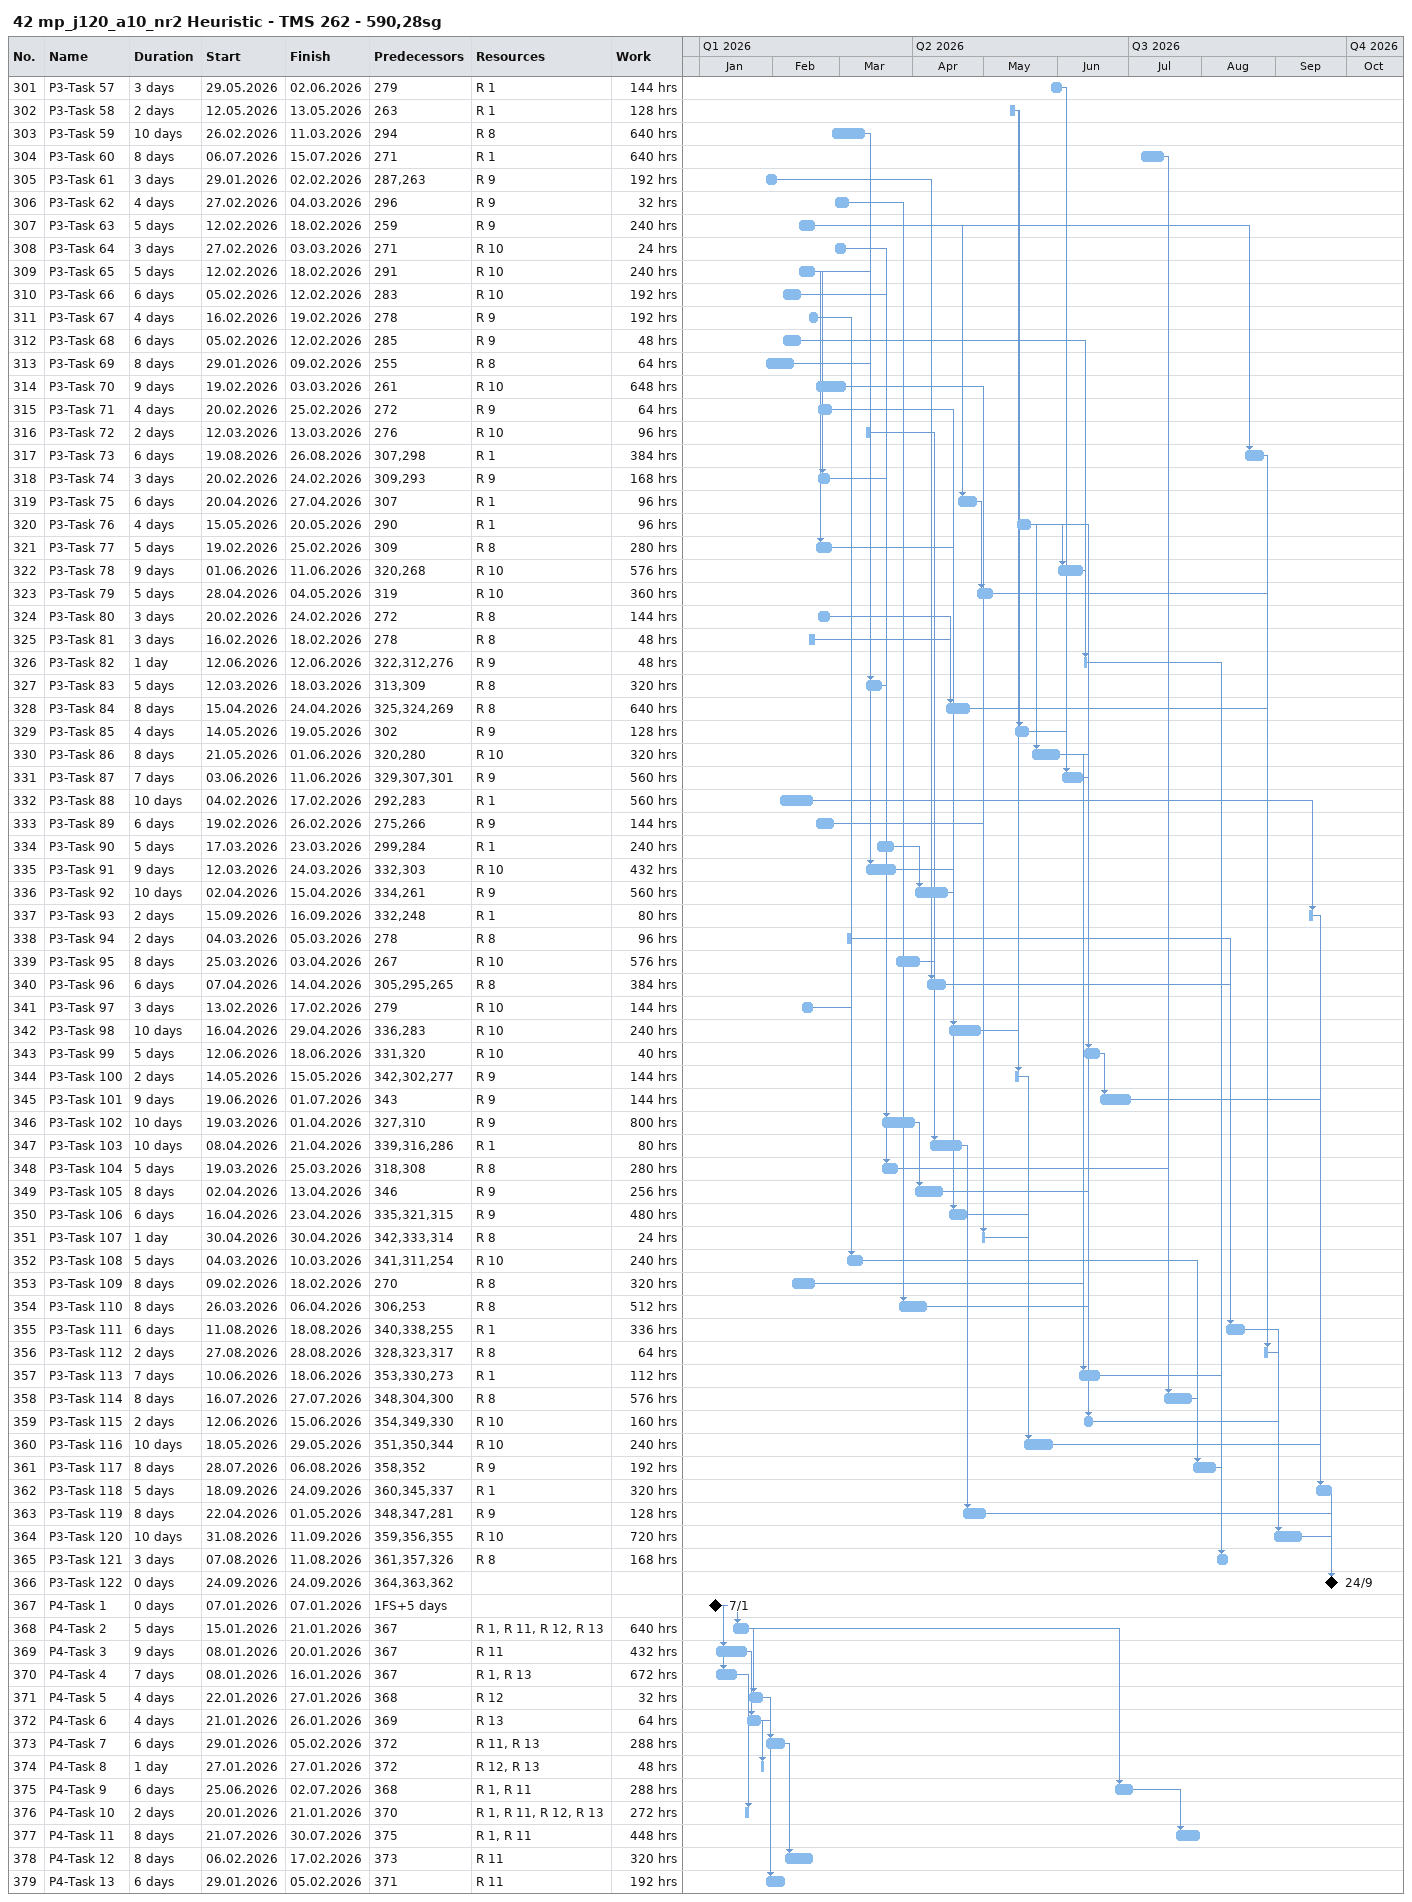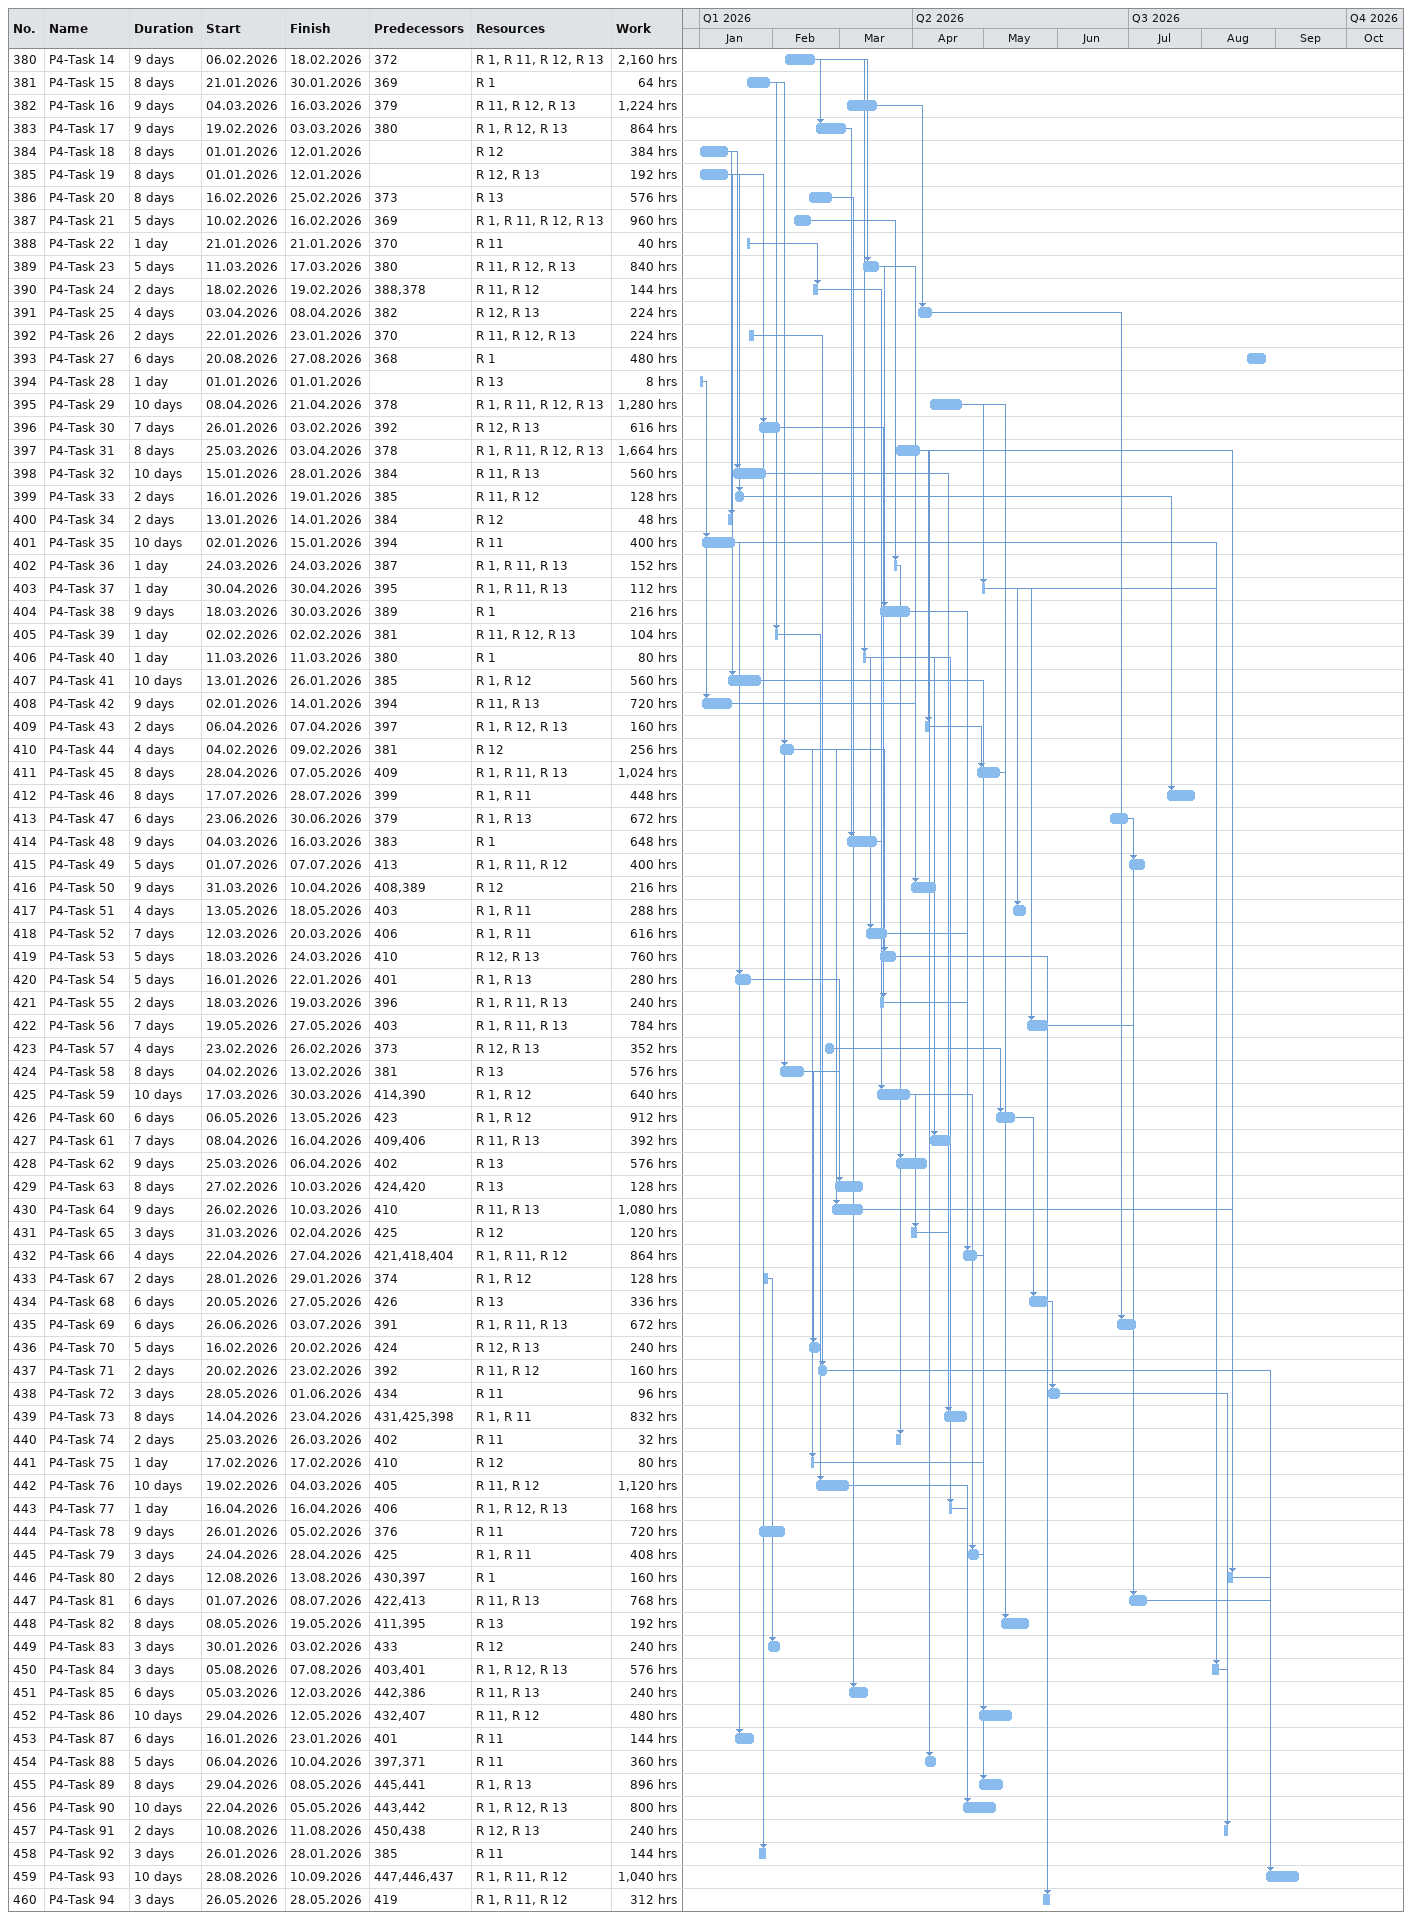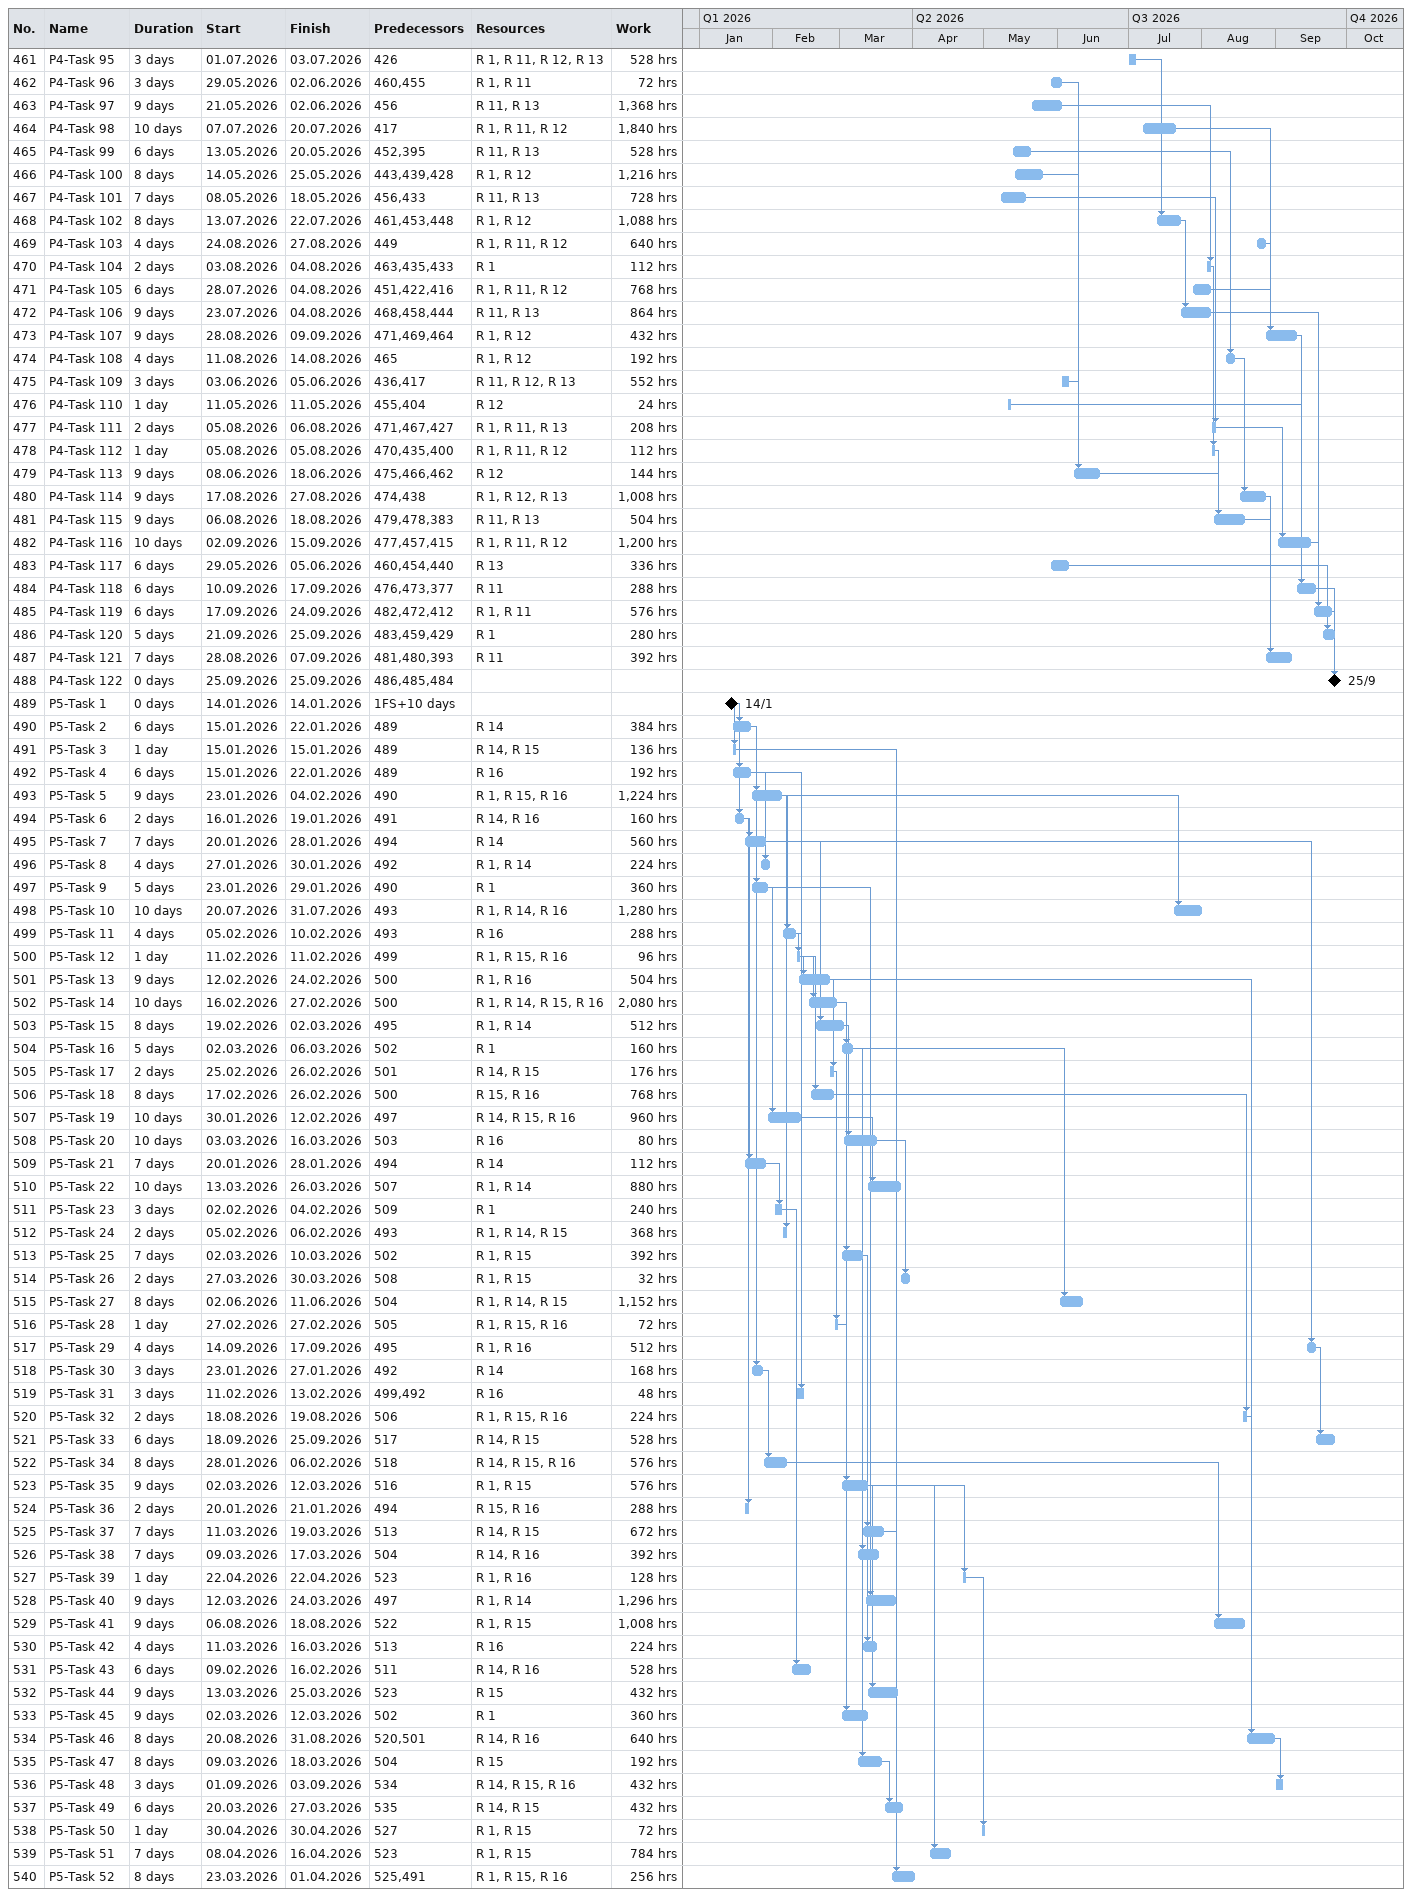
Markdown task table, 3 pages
42 mp_j120_a10_nr2 Heuristic - TMS 262 - 590,28sg

| ID | Task | Duration | Start | Finish | Predecessors | Resources | Work (h) |
|---|---|---|---|---|---|---|---|
| 301 | P3-Task 57 | 3d | 2026-05-29 | 2026-06-02 | 279 | R 1 | 144 |
| 302 | P3-Task 58 | 2d | 2026-05-12 | 2026-05-13 | 263 | R 1 | 128 |
| 303 | P3-Task 59 | 10d | 2026-02-26 | 2026-03-11 | 294 | R 8 | 640 |
| 304 | P3-Task 60 | 8d | 2026-07-06 | 2026-07-15 | 271 | R 1 | 640 |
| 305 | P3-Task 61 | 3d | 2026-01-29 | 2026-02-02 | 287, 263 | R 9 | 192 |
| 306 | P3-Task 62 | 4d | 2026-02-27 | 2026-03-04 | 296 | R 9 | 32 |
| 307 | P3-Task 63 | 5d | 2026-02-12 | 2026-02-18 | 259 | R 9 | 240 |
| 308 | P3-Task 64 | 3d | 2026-02-27 | 2026-03-03 | 271 | R 10 | 24 |
| 309 | P3-Task 65 | 5d | 2026-02-12 | 2026-02-18 | 291 | R 10 | 240 |
| 310 | P3-Task 66 | 6d | 2026-02-05 | 2026-02-12 | 283 | R 10 | 192 |
| 311 | P3-Task 67 | 4d | 2026-02-16 | 2026-02-19 | 278 | R 9 | 192 |
| 312 | P3-Task 68 | 6d | 2026-02-05 | 2026-02-12 | 285 | R 9 | 48 |
| 313 | P3-Task 69 | 8d | 2026-01-29 | 2026-02-09 | 255 | R 8 | 64 |
| 314 | P3-Task 70 | 9d | 2026-02-19 | 2026-03-03 | 261 | R 10 | 648 |
| 315 | P3-Task 71 | 4d | 2026-02-20 | 2026-02-25 | 272 | R 9 | 64 |
| 316 | P3-Task 72 | 2d | 2026-03-12 | 2026-03-13 | 276 | R 10 | 96 |
| 317 | P3-Task 73 | 6d | 2026-08-19 | 2026-08-26 | 307, 298 | R 1 | 384 |
| 318 | P3-Task 74 | 3d | 2026-02-20 | 2026-02-24 | 309, 293 | R 9 | 168 |
| 319 | P3-Task 75 | 6d | 2026-04-20 | 2026-04-27 | 307 | R 1 | 96 |
| 320 | P3-Task 76 | 4d | 2026-05-15 | 2026-05-20 | 290 | R 1 | 96 |
| 321 | P3-Task 77 | 5d | 2026-02-19 | 2026-02-25 | 309 | R 8 | 280 |
| 322 | P3-Task 78 | 9d | 2026-06-01 | 2026-06-11 | 320, 268 | R 10 | 576 |
| 323 | P3-Task 79 | 5d | 2026-04-28 | 2026-05-04 | 319 | R 10 | 360 |
| 324 | P3-Task 80 | 3d | 2026-02-20 | 2026-02-24 | 272 | R 8 | 144 |
| 325 | P3-Task 81 | 3d | 2026-02-16 | 2026-02-18 | 278 | R 8 | 48 |
| 326 | P3-Task 82 | 1d | 2026-06-12 | 2026-06-12 | 322, 312, 276 | R 9 | 48 |
| 327 | P3-Task 83 | 5d | 2026-03-12 | 2026-03-18 | 313, 309 | R 8 | 320 |
| 328 | P3-Task 84 | 8d | 2026-04-15 | 2026-04-24 | 325, 324, 269 | R 8 | 640 |
| 329 | P3-Task 85 | 4d | 2026-05-14 | 2026-05-19 | 302 | R 9 | 128 |
| 330 | P3-Task 86 | 8d | 2026-05-21 | 2026-06-01 | 320, 280 | R 10 | 320 |
| 331 | P3-Task 87 | 7d | 2026-06-03 | 2026-06-11 | 329, 307, 301 | R 9 | 560 |
| 332 | P3-Task 88 | 10d | 2026-02-04 | 2026-02-17 | 292, 283 | R 1 | 560 |
| 333 | P3-Task 89 | 6d | 2026-02-19 | 2026-02-26 | 275, 266 | R 9 | 144 |
| 334 | P3-Task 90 | 5d | 2026-03-17 | 2026-03-23 | 299, 284 | R 1 | 240 |
| 335 | P3-Task 91 | 9d | 2026-03-12 | 2026-03-24 | 332, 303 | R 10 | 432 |
| 336 | P3-Task 92 | 10d | 2026-04-02 | 2026-04-15 | 334, 261 | R 9 | 560 |
| 337 | P3-Task 93 | 2d | 2026-09-15 | 2026-09-16 | 332, 248 | R 1 | 80 |
| 338 | P3-Task 94 | 2d | 2026-03-04 | 2026-03-05 | 278 | R 8 | 96 |
| 339 | P3-Task 95 | 8d | 2026-03-25 | 2026-04-03 | 267 | R 10 | 576 |
| 340 | P3-Task 96 | 6d | 2026-04-07 | 2026-04-14 | 305, 295, 265 | R 8 | 384 |
| 341 | P3-Task 97 | 3d | 2026-02-13 | 2026-02-17 | 279 | R 10 | 144 |
| 342 | P3-Task 98 | 10d | 2026-04-16 | 2026-04-29 | 336, 283 | R 10 | 240 |
| 343 | P3-Task 99 | 5d | 2026-06-12 | 2026-06-18 | 331, 320 | R 10 | 40 |
| 344 | P3-Task 100 | 2d | 2026-05-14 | 2026-05-15 | 342, 302, 277 | R 9 | 144 |
| 345 | P3-Task 101 | 9d | 2026-06-19 | 2026-07-01 | 343 | R 9 | 144 |
| 346 | P3-Task 102 | 10d | 2026-03-19 | 2026-04-01 | 327, 310 | R 9 | 800 |
| 347 | P3-Task 103 | 10d | 2026-04-08 | 2026-04-21 | 339, 316, 286 | R 1 | 80 |
| 348 | P3-Task 104 | 5d | 2026-03-19 | 2026-03-25 | 318, 308 | R 8 | 280 |
| 349 | P3-Task 105 | 8d | 2026-04-02 | 2026-04-13 | 346 | R 9 | 256 |
| 350 | P3-Task 106 | 6d | 2026-04-16 | 2026-04-23 | 335, 321, 315 | R 9 | 480 |
| 351 | P3-Task 107 | 1d | 2026-04-30 | 2026-04-30 | 342, 333, 314 | R 8 | 24 |
| 352 | P3-Task 108 | 5d | 2026-03-04 | 2026-03-10 | 341, 311, 254 | R 10 | 240 |
| 353 | P3-Task 109 | 8d | 2026-02-09 | 2026-02-18 | 270 | R 8 | 320 |
| 354 | P3-Task 110 | 8d | 2026-03-26 | 2026-04-06 | 306, 253 | R 8 | 512 |
| 355 | P3-Task 111 | 6d | 2026-08-11 | 2026-08-18 | 340, 338, 255 | R 1 | 336 |
| 356 | P3-Task 112 | 2d | 2026-08-27 | 2026-08-28 | 328, 323, 317 | R 8 | 64 |
| 357 | P3-Task 113 | 7d | 2026-06-10 | 2026-06-18 | 353, 330, 273 | R 1 | 112 |
| 358 | P3-Task 114 | 8d | 2026-07-16 | 2026-07-27 | 348, 304, 300 | R 8 | 576 |
| 359 | P3-Task 115 | 2d | 2026-06-12 | 2026-06-15 | 354, 349, 330 | R 10 | 160 |
| 360 | P3-Task 116 | 10d | 2026-05-18 | 2026-05-29 | 351, 350, 344 | R 10 | 240 |
| 361 | P3-Task 117 | 8d | 2026-07-28 | 2026-08-06 | 358, 352 | R 9 | 192 |
| 362 | P3-Task 118 | 5d | 2026-09-18 | 2026-09-24 | 360, 345, 337 | R 1 | 320 |
| 363 | P3-Task 119 | 8d | 2026-04-22 | 2026-05-01 | 348, 347, 281 | R 9 | 128 |
| 364 | P3-Task 120 | 10d | 2026-08-31 | 2026-09-11 | 359, 356, 355 | R 10 | 720 |
| 365 | P3-Task 121 | 3d | 2026-08-07 | 2026-08-11 | 361, 357, 326 | R 8 | 168 |
| 366 | P3-Task 122 | 0d | 2026-09-24 | 2026-09-24 | 364, 363, 362 |  |  |
| 367 | P4-Task 1 | 0d | 2026-01-07 | 2026-01-07 | 1FS+5d |  |  |
| 368 | P4-Task 2 | 5d | 2026-01-15 | 2026-01-21 | 367 | R 1, R 11, R 12, R 13 | 640 |
| 369 | P4-Task 3 | 9d | 2026-01-08 | 2026-01-20 | 367 | R 11 | 432 |
| 370 | P4-Task 4 | 7d | 2026-01-08 | 2026-01-16 | 367 | R 1, R 13 | 672 |
| 371 | P4-Task 5 | 4d | 2026-01-22 | 2026-01-27 | 368 | R 12 | 32 |
| 372 | P4-Task 6 | 4d | 2026-01-21 | 2026-01-26 | 369 | R 13 | 64 |
| 373 | P4-Task 7 | 6d | 2026-01-29 | 2026-02-05 | 372 | R 11, R 13 | 288 |
| 374 | P4-Task 8 | 1d | 2026-01-27 | 2026-01-27 | 372 | R 12, R 13 | 48 |
| 375 | P4-Task 9 | 6d | 2026-06-25 | 2026-07-02 | 368 | R 1, R 11 | 288 |
| 376 | P4-Task 10 | 2d | 2026-01-20 | 2026-01-21 | 370 | R 1, R 11, R 12, R 13 | 272 |
| 377 | P4-Task 11 | 8d | 2026-07-21 | 2026-07-30 | 375 | R 1, R 11 | 448 |
| 378 | P4-Task 12 | 8d | 2026-02-06 | 2026-02-17 | 373 | R 11 | 320 |
| 379 | P4-Task 13 | 6d | 2026-01-29 | 2026-02-05 | 371 | R 11 | 192 |
| 380 | P4-Task 14 | 9d | 2026-02-06 | 2026-02-18 | 372 | R 1, R 11, R 12, R 13 | 2160 |
| 381 | P4-Task 15 | 8d | 2026-01-21 | 2026-01-30 | 369 | R 1 | 64 |
| 382 | P4-Task 16 | 9d | 2026-03-04 | 2026-03-16 | 379 | R 11, R 12, R 13 | 1224 |
| 383 | P4-Task 17 | 9d | 2026-02-19 | 2026-03-03 | 380 | R 1, R 12, R 13 | 864 |
| 384 | P4-Task 18 | 8d | 2026-01-01 | 2026-01-12 |  | R 12 | 384 |
| 385 | P4-Task 19 | 8d | 2026-01-01 | 2026-01-12 |  | R 12, R 13 | 192 |
| 386 | P4-Task 20 | 8d | 2026-02-16 | 2026-02-25 | 373 | R 13 | 576 |
| 387 | P4-Task 21 | 5d | 2026-02-10 | 2026-02-16 | 369 | R 1, R 11, R 12, R 13 | 960 |
| 388 | P4-Task 22 | 1d | 2026-01-21 | 2026-01-21 | 370 | R 11 | 40 |
| 389 | P4-Task 23 | 5d | 2026-03-11 | 2026-03-17 | 380 | R 11, R 12, R 13 | 840 |
| 390 | P4-Task 24 | 2d | 2026-02-18 | 2026-02-19 | 388, 378 | R 11, R 12 | 144 |
| 391 | P4-Task 25 | 4d | 2026-04-03 | 2026-04-08 | 382 | R 12, R 13 | 224 |
| 392 | P4-Task 26 | 2d | 2026-01-22 | 2026-01-23 | 370 | R 11, R 12, R 13 | 224 |
| 393 | P4-Task 27 | 6d | 2026-08-20 | 2026-08-27 | 368 | R 1 | 480 |
| 394 | P4-Task 28 | 1d | 2026-01-01 | 2026-01-01 |  | R 13 | 8 |
| 395 | P4-Task 29 | 10d | 2026-04-08 | 2026-04-21 | 378 | R 1, R 11, R 12, R 13 | 1280 |
| 396 | P4-Task 30 | 7d | 2026-01-26 | 2026-02-03 | 392 | R 12, R 13 | 616 |
| 397 | P4-Task 31 | 8d | 2026-03-25 | 2026-04-03 | 378 | R 1, R 11, R 12, R 13 | 1664 |
| 398 | P4-Task 32 | 10d | 2026-01-15 | 2026-01-28 | 384 | R 11, R 13 | 560 |
| 399 | P4-Task 33 | 2d | 2026-01-16 | 2026-01-19 | 385 | R 11, R 12 | 128 |
| 400 | P4-Task 34 | 2d | 2026-01-13 | 2026-01-14 | 384 | R 12 | 48 |
| 401 | P4-Task 35 | 10d | 2026-01-02 | 2026-01-15 | 394 | R 11 | 400 |
| 402 | P4-Task 36 | 1d | 2026-03-24 | 2026-03-24 | 387 | R 1, R 11, R 13 | 152 |
| 403 | P4-Task 37 | 1d | 2026-04-30 | 2026-04-30 | 395 | R 1, R 11, R 13 | 112 |
| 404 | P4-Task 38 | 9d | 2026-03-18 | 2026-03-30 | 389 | R 1 | 216 |
| 405 | P4-Task 39 | 1d | 2026-02-02 | 2026-02-02 | 381 | R 11, R 12, R 13 | 104 |
| 406 | P4-Task 40 | 1d | 2026-03-11 | 2026-03-11 | 380 | R 1 | 80 |
| 407 | P4-Task 41 | 10d | 2026-01-13 | 2026-01-26 | 385 | R 1, R 12 | 560 |
| 408 | P4-Task 42 | 9d | 2026-01-02 | 2026-01-14 | 394 | R 11, R 13 | 720 |
| 409 | P4-Task 43 | 2d | 2026-04-06 | 2026-04-07 | 397 | R 1, R 12, R 13 | 160 |
| 410 | P4-Task 44 | 4d | 2026-02-04 | 2026-02-09 | 381 | R 12 | 256 |
| 411 | P4-Task 45 | 8d | 2026-04-28 | 2026-05-07 | 409 | R 1, R 11, R 13 | 1024 |
| 412 | P4-Task 46 | 8d | 2026-07-17 | 2026-07-28 | 399 | R 1, R 11 | 448 |
| 413 | P4-Task 47 | 6d | 2026-06-23 | 2026-06-30 | 379 | R 1, R 13 | 672 |
| 414 | P4-Task 48 | 9d | 2026-03-04 | 2026-03-16 | 383 | R 1 | 648 |
| 415 | P4-Task 49 | 5d | 2026-07-01 | 2026-07-07 | 413 | R 1, R 11, R 12 | 400 |
| 416 | P4-Task 50 | 9d | 2026-03-31 | 2026-04-10 | 408, 389 | R 12 | 216 |
| 417 | P4-Task 51 | 4d | 2026-05-13 | 2026-05-18 | 403 | R 1, R 11 | 288 |
| 418 | P4-Task 52 | 7d | 2026-03-12 | 2026-03-20 | 406 | R 1, R 11 | 616 |
| 419 | P4-Task 53 | 5d | 2026-03-18 | 2026-03-24 | 410 | R 12, R 13 | 760 |
| 420 | P4-Task 54 | 5d | 2026-01-16 | 2026-01-22 | 401 | R 1, R 13 | 280 |
| 421 | P4-Task 55 | 2d | 2026-03-18 | 2026-03-19 | 396 | R 1, R 11, R 13 | 240 |
| 422 | P4-Task 56 | 7d | 2026-05-19 | 2026-05-27 | 403 | R 1, R 11, R 13 | 784 |
| 423 | P4-Task 57 | 4d | 2026-02-23 | 2026-02-26 | 373 | R 12, R 13 | 352 |
| 424 | P4-Task 58 | 8d | 2026-02-04 | 2026-02-13 | 381 | R 13 | 576 |
| 425 | P4-Task 59 | 10d | 2026-03-17 | 2026-03-30 | 414, 390 | R 1, R 12 | 640 |
| 426 | P4-Task 60 | 6d | 2026-05-06 | 2026-05-13 | 423 | R 1, R 12 | 912 |
| 427 | P4-Task 61 | 7d | 2026-04-08 | 2026-04-16 | 409, 406 | R 11, R 13 | 392 |
| 428 | P4-Task 62 | 9d | 2026-03-25 | 2026-04-06 | 402 | R 13 | 576 |
| 429 | P4-Task 63 | 8d | 2026-02-27 | 2026-03-10 | 424, 420 | R 13 | 128 |
| 430 | P4-Task 64 | 9d | 2026-02-26 | 2026-03-10 | 410 | R 11, R 13 | 1080 |
| 431 | P4-Task 65 | 3d | 2026-03-31 | 2026-04-02 | 425 | R 12 | 120 |
| 432 | P4-Task 66 | 4d | 2026-04-22 | 2026-04-27 | 421, 418, 404 | R 1, R 11, R 12 | 864 |
| 433 | P4-Task 67 | 2d | 2026-01-28 | 2026-01-29 | 374 | R 1, R 12 | 128 |
| 434 | P4-Task 68 | 6d | 2026-05-20 | 2026-05-27 | 426 | R 13 | 336 |
| 435 | P4-Task 69 | 6d | 2026-06-26 | 2026-07-03 | 391 | R 1, R 11, R 13 | 672 |
| 436 | P4-Task 70 | 5d | 2026-02-16 | 2026-02-20 | 424 | R 12, R 13 | 240 |
| 437 | P4-Task 71 | 2d | 2026-02-20 | 2026-02-23 | 392 | R 11, R 12 | 160 |
| 438 | P4-Task 72 | 3d | 2026-05-28 | 2026-06-01 | 434 | R 11 | 96 |
| 439 | P4-Task 73 | 8d | 2026-04-14 | 2026-04-23 | 431, 425, 398 | R 1, R 11 | 832 |
| 440 | P4-Task 74 | 2d | 2026-03-25 | 2026-03-26 | 402 | R 11 | 32 |
| 441 | P4-Task 75 | 1d | 2026-02-17 | 2026-02-17 | 410 | R 12 | 80 |
| 442 | P4-Task 76 | 10d | 2026-02-19 | 2026-03-04 | 405 | R 11, R 12 | 1120 |
| 443 | P4-Task 77 | 1d | 2026-04-16 | 2026-04-16 | 406 | R 1, R 12, R 13 | 168 |
| 444 | P4-Task 78 | 9d | 2026-01-26 | 2026-02-05 | 376 | R 11 | 720 |
| 445 | P4-Task 79 | 3d | 2026-04-24 | 2026-04-28 | 425 | R 1, R 11 | 408 |
| 446 | P4-Task 80 | 2d | 2026-08-12 | 2026-08-13 | 430, 397 | R 1 | 160 |
| 447 | P4-Task 81 | 6d | 2026-07-01 | 2026-07-08 | 422, 413 | R 11, R 13 | 768 |
| 448 | P4-Task 82 | 8d | 2026-05-08 | 2026-05-19 | 411, 395 | R 13 | 192 |
| 449 | P4-Task 83 | 3d | 2026-01-30 | 2026-02-03 | 433 | R 12 | 240 |
| 450 | P4-Task 84 | 3d | 2026-08-05 | 2026-08-07 | 403, 401 | R 1, R 12, R 13 | 576 |
| 451 | P4-Task 85 | 6d | 2026-03-05 | 2026-03-12 | 442, 386 | R 11, R 13 | 240 |
| 452 | P4-Task 86 | 10d | 2026-04-29 | 2026-05-12 | 432, 407 | R 11, R 12 | 480 |
| 453 | P4-Task 87 | 6d | 2026-01-16 | 2026-01-23 | 401 | R 11 | 144 |
| 454 | P4-Task 88 | 5d | 2026-04-06 | 2026-04-10 | 397, 371 | R 11 | 360 |
| 455 | P4-Task 89 | 8d | 2026-04-29 | 2026-05-08 | 445, 441 | R 1, R 13 | 896 |
| 456 | P4-Task 90 | 10d | 2026-04-22 | 2026-05-05 | 443, 442 | R 1, R 12, R 13 | 800 |
| 457 | P4-Task 91 | 2d | 2026-08-10 | 2026-08-11 | 450, 438 | R 12, R 13 | 240 |
| 458 | P4-Task 92 | 3d | 2026-01-26 | 2026-01-28 | 385 | R 11 | 144 |
| 459 | P4-Task 93 | 10d | 2026-08-28 | 2026-09-10 | 447, 446, 437 | R 1, R 11, R 12 | 1040 |
| 460 | P4-Task 94 | 3d | 2026-05-26 | 2026-05-28 | 419 | R 1, R 11, R 12 | 312 |
| 461 | P4-Task 95 | 3d | 2026-07-01 | 2026-07-03 | 426 | R 1, R 11, R 12, R 13 | 528 |
| 462 | P4-Task 96 | 3d | 2026-05-29 | 2026-06-02 | 460, 455 | R 1, R 11 | 72 |
| 463 | P4-Task 97 | 9d | 2026-05-21 | 2026-06-02 | 456 | R 11, R 13 | 1368 |
| 464 | P4-Task 98 | 10d | 2026-07-07 | 2026-07-20 | 417 | R 1, R 11, R 12 | 1840 |
| 465 | P4-Task 99 | 6d | 2026-05-13 | 2026-05-20 | 452, 395 | R 11, R 13 | 528 |
| 466 | P4-Task 100 | 8d | 2026-05-14 | 2026-05-25 | 443, 439, 428 | R 1, R 12 | 1216 |
| 467 | P4-Task 101 | 7d | 2026-05-08 | 2026-05-18 | 456, 433 | R 11, R 13 | 728 |
| 468 | P4-Task 102 | 8d | 2026-07-13 | 2026-07-22 | 461, 453, 448 | R 1, R 12 | 1088 |
| 469 | P4-Task 103 | 4d | 2026-08-24 | 2026-08-27 | 449 | R 1, R 11, R 12 | 640 |
| 470 | P4-Task 104 | 2d | 2026-08-03 | 2026-08-04 | 463, 435, 433 | R 1 | 112 |
| 471 | P4-Task 105 | 6d | 2026-07-28 | 2026-08-04 | 451, 422, 416 | R 1, R 11, R 12 | 768 |
| 472 | P4-Task 106 | 9d | 2026-07-23 | 2026-08-04 | 468, 458, 444 | R 11, R 13 | 864 |
| 473 | P4-Task 107 | 9d | 2026-08-28 | 2026-09-09 | 471, 469, 464 | R 1, R 12 | 432 |
| 474 | P4-Task 108 | 4d | 2026-08-11 | 2026-08-14 | 465 | R 1, R 12 | 192 |
| 475 | P4-Task 109 | 3d | 2026-06-03 | 2026-06-05 | 436, 417 | R 11, R 12, R 13 | 552 |
| 476 | P4-Task 110 | 1d | 2026-05-11 | 2026-05-11 | 455, 404 | R 12 | 24 |
| 477 | P4-Task 111 | 2d | 2026-08-05 | 2026-08-06 | 471, 467, 427 | R 1, R 11, R 13 | 208 |
| 478 | P4-Task 112 | 1d | 2026-08-05 | 2026-08-05 | 470, 435, 400 | R 1, R 11, R 12 | 112 |
| 479 | P4-Task 113 | 9d | 2026-06-08 | 2026-06-18 | 475, 466, 462 | R 12 | 144 |
| 480 | P4-Task 114 | 9d | 2026-08-17 | 2026-08-27 | 474, 438 | R 1, R 12, R 13 | 1008 |
| 481 | P4-Task 115 | 9d | 2026-08-06 | 2026-08-18 | 479, 478, 383 | R 11, R 13 | 504 |
| 482 | P4-Task 116 | 10d | 2026-09-02 | 2026-09-15 | 477, 457, 415 | R 1, R 11, R 12 | 1200 |
| 483 | P4-Task 117 | 6d | 2026-05-29 | 2026-06-05 | 460, 454, 440 | R 13 | 336 |
| 484 | P4-Task 118 | 6d | 2026-09-10 | 2026-09-17 | 476, 473, 377 | R 11 | 288 |
| 485 | P4-Task 119 | 6d | 2026-09-17 | 2026-09-24 | 482, 472, 412 | R 1, R 11 | 576 |
| 486 | P4-Task 120 | 5d | 2026-09-21 | 2026-09-25 | 483, 459, 429 | R 1 | 280 |
| 487 | P4-Task 121 | 7d | 2026-08-28 | 2026-09-07 | 481, 480, 393 | R 11 | 392 |
| 488 | P4-Task 122 | 0d | 2026-09-25 | 2026-09-25 | 486, 485, 484 |  |  |
| 489 | P5-Task 1 | 0d | 2026-01-14 | 2026-01-14 | 1FS+10d |  |  |
| 490 | P5-Task 2 | 6d | 2026-01-15 | 2026-01-22 | 489 | R 14 | 384 |
| 491 | P5-Task 3 | 1d | 2026-01-15 | 2026-01-15 | 489 | R 14, R 15 | 136 |
| 492 | P5-Task 4 | 6d | 2026-01-15 | 2026-01-22 | 489 | R 16 | 192 |
| 493 | P5-Task 5 | 9d | 2026-01-23 | 2026-02-04 | 490 | R 1, R 15, R 16 | 1224 |
| 494 | P5-Task 6 | 2d | 2026-01-16 | 2026-01-19 | 491 | R 14, R 16 | 160 |
| 495 | P5-Task 7 | 7d | 2026-01-20 | 2026-01-28 | 494 | R 14 | 560 |
| 496 | P5-Task 8 | 4d | 2026-01-27 | 2026-01-30 | 492 | R 1, R 14 | 224 |
| 497 | P5-Task 9 | 5d | 2026-01-23 | 2026-01-29 | 490 | R 1 | 360 |
| 498 | P5-Task 10 | 10d | 2026-07-20 | 2026-07-31 | 493 | R 1, R 14, R 16 | 1280 |
| 499 | P5-Task 11 | 4d | 2026-02-05 | 2026-02-10 | 493 | R 16 | 288 |
| 500 | P5-Task 12 | 1d | 2026-02-11 | 2026-02-11 | 499 | R 1, R 15, R 16 | 96 |
| 501 | P5-Task 13 | 9d | 2026-02-12 | 2026-02-24 | 500 | R 1, R 16 | 504 |
| 502 | P5-Task 14 | 10d | 2026-02-16 | 2026-02-27 | 500 | R 1, R 14, R 15, R 16 | 2080 |
| 503 | P5-Task 15 | 8d | 2026-02-19 | 2026-03-02 | 495 | R 1, R 14 | 512 |
| 504 | P5-Task 16 | 5d | 2026-03-02 | 2026-03-06 | 502 | R 1 | 160 |
| 505 | P5-Task 17 | 2d | 2026-02-25 | 2026-02-26 | 501 | R 14, R 15 | 176 |
| 506 | P5-Task 18 | 8d | 2026-02-17 | 2026-02-26 | 500 | R 15, R 16 | 768 |
| 507 | P5-Task 19 | 10d | 2026-01-30 | 2026-02-12 | 497 | R 14, R 15, R 16 | 960 |
| 508 | P5-Task 20 | 10d | 2026-03-03 | 2026-03-16 | 503 | R 16 | 80 |
| 509 | P5-Task 21 | 7d | 2026-01-20 | 2026-01-28 | 494 | R 14 | 112 |
| 510 | P5-Task 22 | 10d | 2026-03-13 | 2026-03-26 | 507 | R 1, R 14 | 880 |
| 511 | P5-Task 23 | 3d | 2026-02-02 | 2026-02-04 | 509 | R 1 | 240 |
| 512 | P5-Task 24 | 2d | 2026-02-05 | 2026-02-06 | 493 | R 1, R 14, R 15 | 368 |
| 513 | P5-Task 25 | 7d | 2026-03-02 | 2026-03-10 | 502 | R 1, R 15 | 392 |
| 514 | P5-Task 26 | 2d | 2026-03-27 | 2026-03-30 | 508 | R 1, R 15 | 32 |
| 515 | P5-Task 27 | 8d | 2026-06-02 | 2026-06-11 | 504 | R 1, R 14, R 15 | 1152 |
| 516 | P5-Task 28 | 1d | 2026-02-27 | 2026-02-27 | 505 | R 1, R 15, R 16 | 72 |
| 517 | P5-Task 29 | 4d | 2026-09-14 | 2026-09-17 | 495 | R 1, R 16 | 512 |
| 518 | P5-Task 30 | 3d | 2026-01-23 | 2026-01-27 | 492 | R 14 | 168 |
| 519 | P5-Task 31 | 3d | 2026-02-11 | 2026-02-13 | 499, 492 | R 16 | 48 |
| 520 | P5-Task 32 | 2d | 2026-08-18 | 2026-08-19 | 506 | R 1, R 15, R 16 | 224 |
| 521 | P5-Task 33 | 6d | 2026-09-18 | 2026-09-25 | 517 | R 14, R 15 | 528 |
| 522 | P5-Task 34 | 8d | 2026-01-28 | 2026-02-06 | 518 | R 14, R 15, R 16 | 576 |
| 523 | P5-Task 35 | 9d | 2026-03-02 | 2026-03-12 | 516 | R 1, R 15 | 576 |
| 524 | P5-Task 36 | 2d | 2026-01-20 | 2026-01-21 | 494 | R 15, R 16 | 288 |
| 525 | P5-Task 37 | 7d | 2026-03-11 | 2026-03-19 | 513 | R 14, R 15 | 672 |
| 526 | P5-Task 38 | 7d | 2026-03-09 | 2026-03-17 | 504 | R 14, R 16 | 392 |
| 527 | P5-Task 39 | 1d | 2026-04-22 | 2026-04-22 | 523 | R 1, R 16 | 128 |
| 528 | P5-Task 40 | 9d | 2026-03-12 | 2026-03-24 | 497 | R 1, R 14 | 1296 |
| 529 | P5-Task 41 | 9d | 2026-08-06 | 2026-08-18 | 522 | R 1, R 15 | 1008 |
| 530 | P5-Task 42 | 4d | 2026-03-11 | 2026-03-16 | 513 | R 16 | 224 |
| 531 | P5-Task 43 | 6d | 2026-02-09 | 2026-02-16 | 511 | R 14, R 16 | 528 |
| 532 | P5-Task 44 | 9d | 2026-03-13 | 2026-03-25 | 523 | R 15 | 432 |
| 533 | P5-Task 45 | 9d | 2026-03-02 | 2026-03-12 | 502 | R 1 | 360 |
| 534 | P5-Task 46 | 8d | 2026-08-20 | 2026-08-31 | 520, 501 | R 14, R 16 | 640 |
| 535 | P5-Task 47 | 8d | 2026-03-09 | 2026-03-18 | 504 | R 15 | 192 |
| 536 | P5-Task 48 | 3d | 2026-09-01 | 2026-09-03 | 534 | R 14, R 15, R 16 | 432 |
| 537 | P5-Task 49 | 6d | 2026-03-20 | 2026-03-27 | 535 | R 14, R 15 | 432 |
| 538 | P5-Task 50 | 1d | 2026-04-30 | 2026-04-30 | 527 | R 1, R 15 | 72 |
| 539 | P5-Task 51 | 7d | 2026-04-08 | 2026-04-16 | 523 | R 1, R 15 | 784 |
| 540 | P5-Task 52 | 8d | 2026-03-23 | 2026-04-01 | 525, 491 | R 1, R 15, R 16 | 256 |
